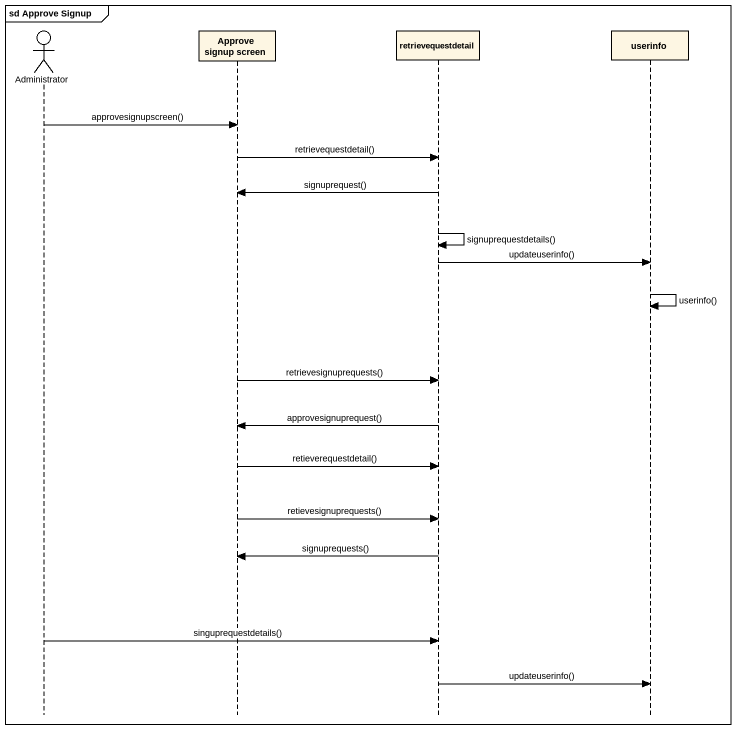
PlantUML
@startuml
mainframe sd Approve Signup
hide footbox
actor Administrator
participant "Approve signup screen" as Approve_signup_screen
participant retrievequestdetail
participant userinfo

Administrator -> Approve_signup_screen : approvesignupscreen()
Approve_signup_screen -> retrievequestdetail : retrievequestdetail()
retrievequestdetail -> Approve_signup_screen : signuprequest()
retrievequestdetail -> retrievequestdetail : signuprequestdetails()
retrievequestdetail -> userinfo : updateuserinfo()
userinfo -> userinfo : userinfo()
Approve_signup_screen -> retrievequestdetail : retrievesignuprequests()
retrievequestdetail -> Approve_signup_screen : approvesignuprequest()
Approve_signup_screen -> retrievequestdetail : retieverequestdetail()
Approve_signup_screen -> retrievequestdetail : retievesignuprequests()
retrievequestdetail -> Approve_signup_screen : signuprequests()
Administrator -> retrievequestdetail : singuprequestdetails()
retrievequestdetail -> userinfo : updateuserinfo()
@enduml
